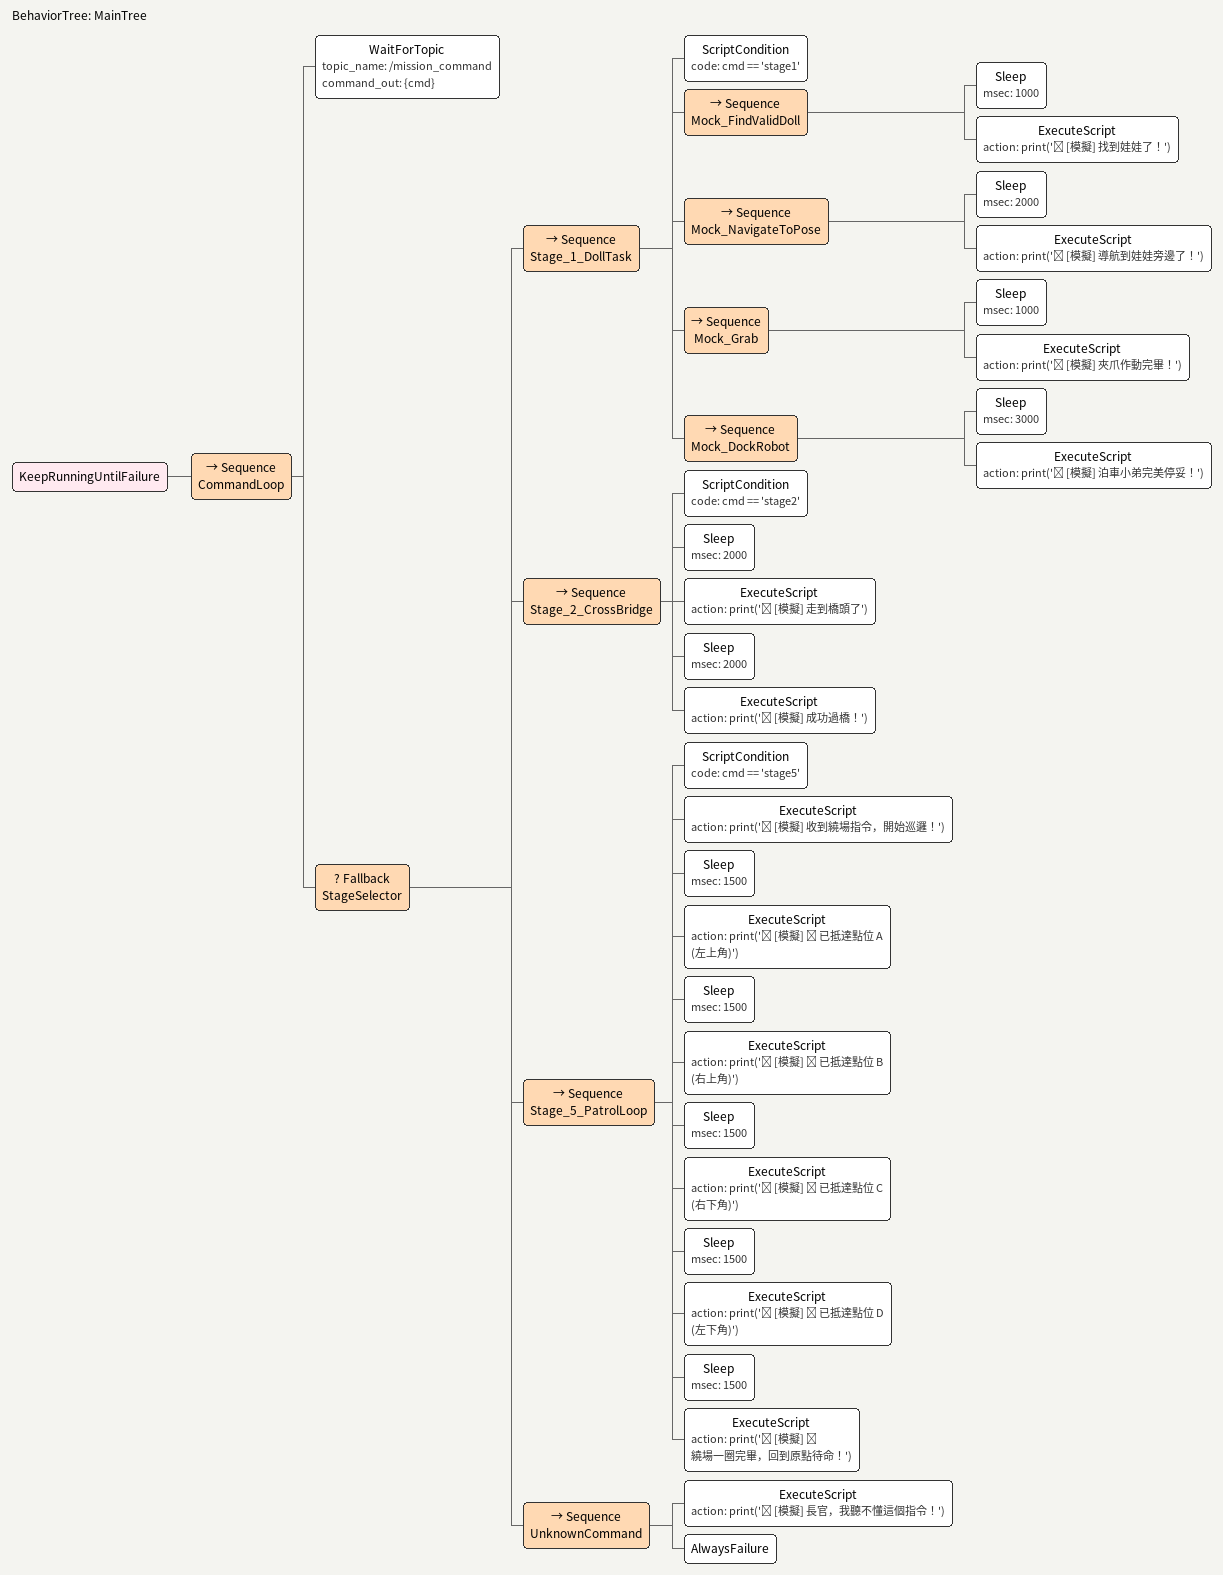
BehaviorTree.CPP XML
<root BTCPP_format="4" main_tree_to_execute="MainTree">
    <BehaviorTree ID="MainTree">
        <KeepRunningUntilFailure>
            <Sequence name="CommandLoop">

                <WaitForTopic topic_name="/mission_command" command_out="{cmd}" />

                <Fallback name="StageSelector">

                    <Sequence name="Stage_1_DollTask">
                        <ScriptCondition code=" cmd == 'stage1' " />

                        <Sequence name="Mock_FindValidDoll">
                            <Sleep msec="1000"/>
                            <ExecuteScript action="print('🤖 [模擬] 找到娃娃了！')" />
                        </Sequence>

                        <Sequence name="Mock_NavigateToPose">
                            <Sleep msec="2000"/>
                            <ExecuteScript action="print('🤖 [模擬] 導航到娃娃旁邊了！')" />
                        </Sequence>

                        <Sequence name="Mock_Grab">
                            <Sleep msec="1000"/>
                            <ExecuteScript action="print('🤖 [模擬] 夾爪作動完畢！')" />
                        </Sequence>

                        <Sequence name="Mock_DockRobot">
                            <Sleep msec="3000"/>
                            <ExecuteScript action="print('🤖 [模擬] 泊車小弟完美停妥！')" />
                        </Sequence>
                    </Sequence>

                    <Sequence name="Stage_2_CrossBridge">
                        <ScriptCondition code=" cmd == 'stage2' " />
                        <Sleep msec="2000"/>
                        <ExecuteScript action="print('🤖 [模擬] 走到橋頭了')" />
                        <Sleep msec="2000"/>
                        <ExecuteScript action="print('🤖 [模擬] 成功過橋！')" />
                    </Sequence>

                    <Sequence name="Stage_5_PatrolLoop">
                        <ScriptCondition code=" cmd == 'stage5' " />

                        <ExecuteScript action="print('🤖 [模擬] 收到繞場指令，開始巡邏！')" />

                        <Sleep msec="1500"/>
                        <ExecuteScript action="print('🤖 [模擬] 📍 已抵達點位 A (左上角)')" />

                        <Sleep msec="1500"/>
                        <ExecuteScript action="print('🤖 [模擬] 📍 已抵達點位 B (右上角)')" />

                        <Sleep msec="1500"/>
                        <ExecuteScript action="print('🤖 [模擬] 📍 已抵達點位 C (右下角)')" />

                        <Sleep msec="1500"/>
                        <ExecuteScript action="print('🤖 [模擬] 📍 已抵達點位 D (左下角)')" />

                        <Sleep msec="1500"/>
                        <ExecuteScript action="print('🤖 [模擬] 🏁 繞場一圈完畢，回到原點待命！')" />
                    </Sequence>

                    <Sequence name="UnknownCommand">
                        <ExecuteScript action="print('❌ [模擬] 長官，我聽不懂這個指令！')" />
                        <AlwaysFailure />
                    </Sequence>

                </Fallback>
            </Sequence>
        </KeepRunningUntilFailure>
    </BehaviorTree>
</root>
